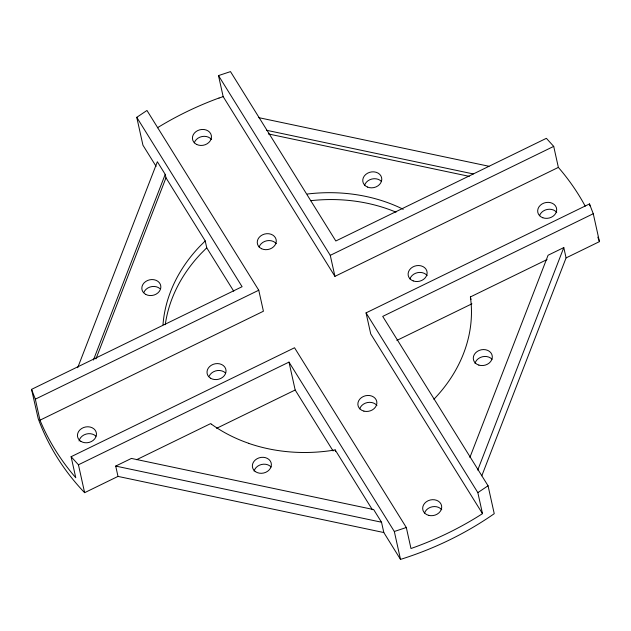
<?xml version="1.0" encoding="UTF-8"?>
<svg xmlns="http://www.w3.org/2000/svg" width="631" height="631" viewBox="0 0 631 631"><rect width="100%" height="100%" fill="white"/><g stroke="black" fill="none" stroke-linecap="round" stroke-linejoin="round"><path stroke-width="0.95" d="M77.708 367.692L157.356 161.741L165.212 174.377L165.977 177.816L205.225 240.932L206.747 247.817L233.746 291.222M93.412 360.033L165.212 174.377M95.951 358.881L165.977 177.816M469.882 457.443L548.087 255.239L563.791 247.581L566.078 257.905L481.808 475.806M477.746 470.071L563.791 247.581M205.225 240.932L199.562 246.579A155.534 128.487 -12.5 0 0 162.987 324.76M206.747 247.817L201.092 253.465A155.534 128.487 -12.5 0 0 165.267 324.697M156.102 166.371L142.945 145.217L136.761 117.319L146.976 110.472L258.757 290.221L263.419 311.233L39.982 420.191L41.409 423.559A294.866 243.59 -12.5 0 0 73.314 474.859L75.767 477.73L71.106 456.71L294.535 347.76L406.317 527.508L410.978 548.52L415.103 547.045A294.866 243.59 -12.5 0 0 478.882 515.945L482.494 513.65L477.841 492.63L366.059 312.881L589.488 203.923L593.266 213.728L599.45 241.626L566.078 257.905M593.266 213.728L382.717 316.399L488.055 485.783L477.841 492.63M488.055 485.783L494.239 513.681L492.937 514.596A295.387 244.016 -12.5 0 1 480.404 522.831A294.622 243.385 -12.5 0 1 411.806 555.651A295.387 244.016 -12.5 0 1 402.073 558.908L400.504 559.389L383.814 532.54L117.997 476.405L84.625 492.677L83.647 491.659A295.387 244.016 -12.5 0 1 74.844 481.745A294.622 243.385 -12.5 0 1 41.275 426.509A295.387 244.016 -12.5 0 1 38.183 418.55L31.55 389.374L242.091 286.703L136.761 117.319M39.982 420.191L35.328 399.171L258.757 290.221M558.364 167.404L334.935 276.362L330.273 255.342L553.71 146.384L558.364 167.404L560.817 170.275A294.866 243.59 -12.5 0 1 585.213 206.163M71.106 456.71L78.441 464.779L288.99 362.107L394.32 531.491L400.504 559.389M117.997 476.405L115.71 466.08L131.414 458.421L373.662 509.58L381.518 522.216L383.814 532.54M136.588 459.715L210.636 423.606L211.527 424.253M433.899 399.257A155.612 128.55 -12.5 0 0 468.036 339.431A155.4 128.377 -12.5 0 0 470.537 297.95L470.387 296.941L547.085 259.538M216.583 428.331L295.174 390.005L288.99 362.107M396.852 340.425L471.909 303.819M334.935 276.362L223.161 96.614L218.5 75.594L230.496 71.611L335.826 240.995L546.375 138.323L553.71 146.384M219.028 98.089L223.161 96.614M406.317 527.508L394.32 531.491M332.931 450.274L335.171 449.903L372.361 509.706M258.789 117.658L488.97 166.268M266.637 130.294L473.313 173.943M268.356 133.938L469.267 176.364M115.71 466.08L381.518 522.216M218.5 75.594L330.273 255.342M482.494 513.65L370.72 333.902L366.059 312.881M295.174 390.005L333.065 450.944M35.328 399.171L31.55 389.374M599.45 241.626L599 240.348A295.387 244.016 -12.5 0 0 597.809 237.153M589.488 203.923L589.914 205.84M470.387 296.941L470.963 299.52M335.171 449.903L335.558 451.622M78.441 464.779L84.625 492.677M409.953 278.934A9.591 7.927 -12.5 0 1 417.714 272.624A9.591 7.927 -12.5 0 1 427.163 275.581M79.088 440.998A9.591 7.927 -12.5 0 1 86.084 434.096A9.591 7.927 -12.5 0 1 95.928 436.179M143.829 292.539A9.591 7.927 -12.5 0 1 159.982 288.667M310.547 200.705A155.534 128.487 -12.5 0 1 396.031 212.166M359.717 408.841A9.591 7.927 -12.5 0 1 367.471 402.539A9.591 7.927 -12.5 0 1 376.92 405.488M424.537 513.074A9.591 7.927 -12.5 0 1 432.29 506.772A9.591 7.927 -12.5 0 1 441.739 509.73M259.112 247.068A9.591 7.927 -12.5 0 1 266.874 240.766A9.591 7.927 -12.5 0 1 276.315 243.716M194.293 142.827A9.591 7.927 -12.5 0 1 202.054 136.533A9.591 7.927 -12.5 0 1 211.495 139.483M364.497 185.632A9.591 7.927 -12.5 0 1 371.88 179.023A9.591 7.927 -12.5 0 1 381.534 181.539M539.521 215.747A9.591 7.927 -12.5 0 1 547.282 209.437A9.591 7.927 -12.5 0 1 556.731 212.402M254.096 471.105A9.591 7.927 -12.5 0 1 261.479 464.495A9.591 7.927 -12.5 0 1 271.133 467.011M475.025 363.377A9.591 7.927 -12.5 0 1 482.407 356.76A9.591 7.927 -12.5 0 1 492.07 359.284M209.184 376.171A9.591 7.927 -12.5 0 1 225.488 372.992M157.427 127.762A294.866 243.59 -12.5 0 1 219.067 97.979M332.876 450.305A155.612 128.55 -12.5 0 1 248.661 443.348M248.724 443.317A155.368 128.353 -12.5 0 1 211.543 424.269M307.344 194.025A155.534 128.487 -12.5 0 1 403.225 209.287M428.709 515.361A9.591 7.927 -12.5 0 0 441.605 505.857A9.591 7.927 -12.5 0 0 426.248 501.85A9.591 7.927 -12.5 0 0 428.709 515.361M261.526 248.701A9.591 7.927 -12.5 0 0 276.268 241.507A9.591 7.927 -12.5 0 0 262.504 234.827A9.591 7.927 -12.5 0 0 261.526 248.701M196.698 144.467A9.591 7.927 -12.5 0 0 211.448 137.274A9.591 7.927 -12.5 0 0 197.684 130.593A9.591 7.927 -12.5 0 0 196.698 144.467M542.794 217.742A9.591 7.927 -12.5 0 0 556.692 209.35A9.591 7.927 -12.5 0 0 542.053 203.979A9.591 7.927 -12.5 0 0 542.794 217.742M413.226 280.921A9.591 7.927 -12.5 0 0 427.124 272.529A9.591 7.927 -12.5 0 0 412.485 267.158A9.591 7.927 -12.5 0 0 413.226 280.921M363.89 411.12A9.591 7.927 -12.5 0 0 376.778 401.624A9.591 7.927 -12.5 0 0 361.429 397.617A9.591 7.927 -12.5 0 0 363.89 411.12M210.478 378.174A9.591 7.927 -12.5 0 0 225.914 372.266A9.591 7.927 -12.5 0 0 213.175 364.347A9.591 7.927 -12.5 0 0 210.478 378.174M80.91 441.361A9.591 7.927 -12.5 0 0 96.346 435.445A9.591 7.927 -12.5 0 0 83.608 427.534A9.591 7.927 -12.5 0 0 80.91 441.361M255.445 471.633A9.591 7.927 -12.5 0 0 271.164 466.388A9.591 7.927 -12.5 0 0 258.994 457.885A9.591 7.927 -12.5 0 0 255.445 471.633M478.858 365.104A9.591 7.927 -12.5 0 0 492.275 356.144A9.591 7.927 -12.5 0 0 477.257 351.451A9.591 7.927 -12.5 0 0 478.858 365.104M367.447 187.044A9.591 7.927 -12.5 0 0 381.787 179.243A9.591 7.927 -12.5 0 0 367.565 173.209A9.591 7.927 -12.5 0 0 367.447 187.044M145.682 294.377A9.591 7.927 -12.5 0 0 160.802 287.815A9.591 7.927 -12.5 0 0 147.528 280.511A9.591 7.927 -12.5 0 0 145.682 294.377"/></g></svg>
